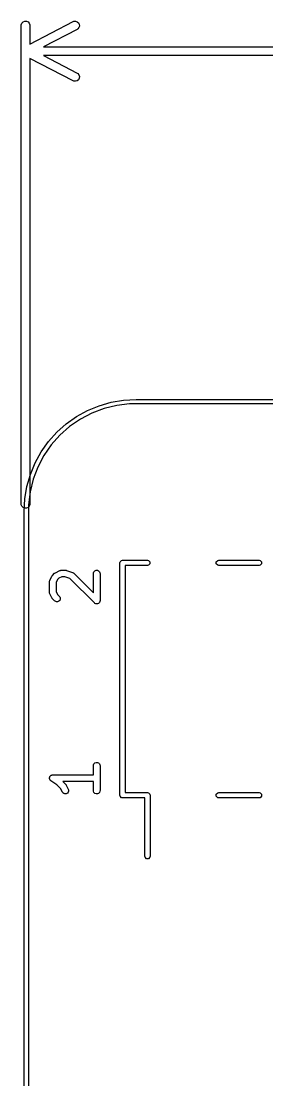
# Model space of a CAD drawing. Header units: inches. Extents: x 4.64 to 7.1, y -5.59 to -3.51.
# Drawn here: x 5.389 to 5.609, y -4.542 to -3.591 of the extents above; entities that cross this region are included whole.
import ezdxf

# ---------------------------------------------------------------- set-up
doc = ezdxf.new("R2010")
doc.units = ezdxf.units.IN
doc.header["$MEASUREMENT"] = 0
doc.layers.add('F.Silkscreen', color=41, linetype='CONTINUOUS', true_color=0xf2eda1)

msp = doc.modelspace()

# ---------------------------------------------------------------- linework, layer by layer
at = {"layer": 'F.Silkscreen', "linetype": 'CONTINUOUS'}
for p, q in [((5.38964, -3.59284), (5.39073, -3.59175)), ((5.39073, -3.59175), (5.39215, -3.59116)), ((5.39215, -3.59116), (5.39368, -3.59116)), ((5.39368, -3.59116), (5.3951, -3.59175)), ((5.3951, -3.59175), (5.39619, -3.59284)), ((5.39685, -3.61162), (5.43545, -3.59153)), ((5.43545, -3.59153), (5.43616, -3.59124)), ((5.43616, -3.59124), (5.43769, -3.59111)), ((5.43769, -3.59111), (5.43916, -3.59157)), ((5.43916, -3.59157), (5.44033, -3.59256)), ((5.44033, -3.59256), (5.44104, -3.59392)), ((5.38898, -3.59502), (5.38905, -3.59425)), ((5.38898, -4.02441), (5.38898, -3.59502)), ((5.38905, -3.59425), (5.38964, -3.59284)), ((5.39619, -3.59284), (5.39677, -3.59425)), ((5.39677, -3.59425), (5.39685, -3.59502)), ((5.39685, -3.59502), (5.39685, -3.61162)), ((5.43908, -3.59851), (5.409, -3.61417)), ((5.43973, -3.59809), (5.43908, -3.59851)), ((5.44072, -3.59692), (5.43973, -3.59809)), ((5.44118, -3.59545), (5.44072, -3.59692)), ((5.44104, -3.59392), (5.44118, -3.59545)), ((5.409, -3.61417), (6.74966, -3.61417)), ((5.43545, -3.64469), (5.39685, -3.6246)), ((5.39685, -3.6246), (5.39685, -4.02441)), ((6.74966, -3.62205), (5.409, -3.62205)), ((5.409, -3.62205), (5.43908, -3.63771)), ((5.43908, -3.63771), (5.43973, -3.63813)), ((5.43973, -3.63813), (5.44072, -3.6393)), ((5.44072, -3.6393), (5.44118, -3.64077)), ((5.43616, -3.64498), (5.43545, -3.64469)), ((5.43769, -3.64511), (5.43616, -3.64498)), ((5.43916, -3.64465), (5.43769, -3.64511)), ((5.44033, -3.64366), (5.43916, -3.64465)), ((5.44104, -3.6423), (5.44033, -3.64366)), ((5.44118, -3.64077), (5.44104, -3.6423)), ((5.45886, -3.9364), (5.46968, -3.93328)), ((5.46968, -3.93328), (5.48078, -3.9314)), ((5.48618, -3.9347), (5.4746, -3.93611)), ((5.48078, -3.9314), (5.49202, -3.93076)), ((5.49202, -3.9347), (5.48618, -3.9347)), ((5.49202, -3.93076), (6.55235, -3.93037)), ((5.49202, -3.93076), (5.49202, -3.93076)), ((6.55432, -3.93431), (5.49202, -3.9347)), ((5.49202, -3.9347), (5.49202, -3.9347)), ((5.49202, -3.9347), (5.49202, -3.9347)), ((5.4386, -3.94615), (5.44846, -3.94071)), ((5.45236, -3.94304), (5.44203, -3.94846)), ((5.44846, -3.94071), (5.45886, -3.9364)), ((5.46327, -3.9389), (5.45236, -3.94304)), ((5.4746, -3.93611), (5.46327, -3.9389)), ((5.42103, -3.96017), (5.42942, -3.95267)), ((5.42942, -3.95267), (5.4386, -3.94615)), ((5.44203, -3.94846), (5.43242, -3.95509)), ((5.41353, -3.96856), (5.42103, -3.96017)), ((5.42369, -3.96283), (5.41595, -3.97156)), ((5.43242, -3.95509), (5.42369, -3.96283)), ((5.40701, -3.97775), (5.41353, -3.96856)), ((5.41595, -3.97156), (5.40932, -3.98117)), ((5.40157, -3.9876), (5.40701, -3.97775)), ((5.40932, -3.98117), (5.4039, -3.9915)), ((5.39726, -3.998), (5.40157, -3.9876)), ((5.4039, -3.9915), (5.39976, -4.00241)), ((5.39414, -4.00882), (5.39726, -3.998)), ((5.39225, -4.01992), (5.39414, -4.00882)), ((5.39976, -4.00241), (5.39697, -4.01374)), ((5.39162, -4.03116), (5.39225, -4.01992)), ((5.39697, -4.01374), (5.39556, -4.02532)), ((5.38905, -4.02518), (5.38898, -4.02441)), ((5.38964, -4.0266), (5.38905, -4.02518)), ((5.39073, -4.02768), (5.38964, -4.0266)), ((5.39215, -4.02827), (5.39073, -4.02768)), ((5.39368, -4.02827), (5.39215, -4.02827)), ((5.3951, -4.02768), (5.39368, -4.02827)), ((5.39619, -4.0266), (5.3951, -4.02768)), ((5.39556, -4.02532), (5.39556, -4.03116)), ((5.39677, -4.02518), (5.39619, -4.0266)), ((5.39685, -4.02441), (5.39677, -4.02518)), ((5.39162, -5.42998), (5.39162, -4.03116)), ((5.39556, -4.03116), (5.39556, -5.42998)), ((5.47745, -4.07742), (5.47763, -4.07651)), ((5.47763, -4.07651), (5.47891, -4.07524)), ((5.47891, -4.07524), (5.47981, -4.07506)), ((5.47981, -4.07506), (5.50225, -4.07506)), ((5.50225, -4.07506), (5.50316, -4.07524)), ((5.50316, -4.07524), (5.50444, -4.07651)), ((5.50444, -4.07651), (5.50444, -4.07832)), ((5.56385, -4.07651), (5.56513, -4.07524)), ((5.56385, -4.07832), (5.56385, -4.07651)), ((5.56513, -4.07524), (5.56603, -4.07506)), ((5.56603, -4.07506), (5.60225, -4.07506)), ((5.60225, -4.07506), (5.60316, -4.07524)), ((5.60316, -4.07524), (5.60444, -4.07651)), ((5.60444, -4.07651), (5.60444, -4.07832)), ((5.4171, -4.08865), (5.41898, -4.08677)), ((5.41898, -4.08677), (5.4192, -4.08659)), ((5.4192, -4.08659), (5.41925, -4.08653)), ((5.41925, -4.08653), (5.41934, -4.08647)), ((5.41934, -4.08647), (5.41942, -4.0864)), ((5.41942, -4.0864), (5.4195, -4.08637)), ((5.4195, -4.08637), (5.41974, -4.08622)), ((5.41974, -4.08622), (5.42349, -4.08434)), ((5.42349, -4.08434), (5.42403, -4.08414)), ((5.42403, -4.08414), (5.42414, -4.08413)), ((5.42414, -4.08413), (5.42424, -4.08409)), ((5.42424, -4.08409), (5.42481, -4.08403)), ((5.42481, -4.08403), (5.42856, -4.08403)), ((5.42856, -4.08403), (5.42886, -4.08406)), ((5.42886, -4.08406), (5.42893, -4.08406)), ((5.42893, -4.08406), (5.42904, -4.08408)), ((5.42904, -4.08408), (5.42914, -4.08409)), ((5.42914, -4.08409), (5.42921, -4.08412)), ((5.42921, -4.08412), (5.4295, -4.08418)), ((5.4295, -4.08418), (5.43512, -4.08606)), ((5.43512, -4.08606), (5.43565, -4.08629)), ((5.43565, -4.08629), (5.43573, -4.08636)), ((5.43573, -4.08636), (5.43583, -4.0864)), ((5.43583, -4.0864), (5.43628, -4.08677)), ((5.43628, -4.08677), (5.45373, -4.10423)), ((5.45373, -4.08698), (5.45379, -4.08641)), ((5.45379, -4.08641), (5.45423, -4.08534)), ((5.45423, -4.08534), (5.45505, -4.08453)), ((5.45505, -4.08453), (5.45611, -4.08409)), ((5.45611, -4.08409), (5.45726, -4.08409)), ((5.45726, -4.08409), (5.45833, -4.08453)), ((5.45833, -4.08453), (5.45914, -4.08534)), ((5.45914, -4.08534), (5.45958, -4.08641)), ((5.45958, -4.08641), (5.45964, -4.08698)), ((5.47745, -4.28608), (5.47745, -4.07742)), ((5.50225, -4.07978), (5.48217, -4.07978)), ((5.48217, -4.07978), (5.48217, -4.28372)), ((5.50316, -4.0796), (5.50225, -4.07978)), ((5.50444, -4.07832), (5.50316, -4.0796)), ((5.56513, -4.0796), (5.56385, -4.07832)), ((5.56603, -4.07978), (5.56513, -4.0796)), ((5.60225, -4.07978), (5.56603, -4.07978)), ((5.60316, -4.0796), (5.60225, -4.07978)), ((5.60444, -4.07832), (5.60316, -4.0796)), ((5.41436, -4.09448), (5.41442, -4.09391)), ((5.41436, -4.10386), (5.41436, -4.09448)), ((5.41442, -4.09391), (5.41446, -4.09381)), ((5.41446, -4.09381), (5.41447, -4.0937)), ((5.41447, -4.0937), (5.41467, -4.09316)), ((5.41467, -4.09316), (5.41655, -4.08941)), ((5.41655, -4.08941), (5.41671, -4.08917)), ((5.41671, -4.08917), (5.41674, -4.08909)), ((5.41674, -4.08909), (5.4168, -4.08901)), ((5.4168, -4.08901), (5.41686, -4.08892)), ((5.41686, -4.08892), (5.41692, -4.08887)), ((5.41692, -4.08887), (5.4171, -4.08865)), ((5.42162, -4.09248), (5.42027, -4.09518)), ((5.42027, -4.09518), (5.42027, -4.10316)), ((5.42281, -4.09129), (5.42162, -4.09248)), ((5.42551, -4.08994), (5.42281, -4.09129)), ((5.42809, -4.08994), (5.42551, -4.08994)), ((5.43259, -4.09144), (5.42809, -4.08994)), ((5.4546, -4.11344), (5.43259, -4.09144)), ((5.45373, -4.10423), (5.45373, -4.08698)), ((5.45964, -4.08698), (5.45964, -4.11136)), ((5.41442, -4.10443), (5.41436, -4.10386)), ((5.41446, -4.10453), (5.41442, -4.10443)), ((5.41447, -4.10464), (5.41446, -4.10453)), ((5.41467, -4.10518), (5.41447, -4.10464)), ((5.41655, -4.10893), (5.41467, -4.10518)), ((5.42027, -4.10316), (5.42162, -4.10586)), ((5.41671, -4.10918), (5.41655, -4.10893)), ((5.41674, -4.10925), (5.41671, -4.10918)), ((5.4168, -4.10933), (5.41674, -4.10925)), ((5.41686, -4.10942), (5.4168, -4.10933)), ((5.41692, -4.10947), (5.41686, -4.10942)), ((5.4171, -4.1097), (5.41692, -4.10947)), ((5.41898, -4.11157), (5.4171, -4.1097)), ((5.41942, -4.11194), (5.41898, -4.11157)), ((5.42049, -4.11238), (5.41942, -4.11194)), ((5.42164, -4.11238), (5.42049, -4.11238)), ((5.42162, -4.10586), (5.42315, -4.10739)), ((5.42271, -4.11194), (5.42164, -4.11238)), ((5.42352, -4.11112), (5.42271, -4.11194)), ((5.42315, -4.10739), (5.42352, -4.10784)), ((5.42352, -4.10784), (5.42396, -4.10891)), ((5.42396, -4.11006), (5.42352, -4.11112)), ((5.42396, -4.10891), (5.42396, -4.11006)), ((5.45505, -4.11381), (5.4546, -4.11344)), ((5.4558, -4.11412), (5.45505, -4.11381)), ((5.45611, -4.11425), (5.4558, -4.11412)), ((5.45726, -4.11425), (5.45611, -4.11425)), ((5.45611, -4.11425), (5.45611, -4.11425)), ((5.45833, -4.11381), (5.45726, -4.11425)), ((5.45914, -4.113), (5.45833, -4.11381)), ((5.45945, -4.11224), (5.45914, -4.113)), ((5.45958, -4.11193), (5.45945, -4.11224)), ((5.45964, -4.11136), (5.45958, -4.11193)), ((5.45379, -4.25885), (5.45423, -4.25779)), ((5.45423, -4.25779), (5.45505, -4.25697)), ((5.45505, -4.25697), (5.45611, -4.25653)), ((5.45611, -4.25653), (5.45726, -4.25653)), ((5.45726, -4.25653), (5.45833, -4.25697)), ((5.45833, -4.25697), (5.45914, -4.25779)), ((5.45914, -4.25779), (5.45958, -4.25885)), ((5.45373, -4.25943), (5.45379, -4.25885)), ((5.45373, -4.26772), (5.45373, -4.25943)), ((5.45958, -4.25885), (5.45964, -4.25943)), ((5.45964, -4.25943), (5.45964, -4.28192)), ((5.41436, -4.27068), (5.41442, -4.27039)), ((5.41442, -4.27096), (5.41436, -4.27068)), ((5.41442, -4.2701), (5.41453, -4.26983)), ((5.41442, -4.27039), (5.41442, -4.2701)), ((5.41442, -4.27125), (5.41442, -4.27096)), ((5.41453, -4.27152), (5.41442, -4.27125)), ((5.41453, -4.26983), (5.41459, -4.26955)), ((5.41459, -4.27181), (5.41453, -4.27152)), ((5.41459, -4.26955), (5.41475, -4.2693)), ((5.41475, -4.27205), (5.41459, -4.27181)), ((5.41475, -4.2693), (5.41486, -4.26903)), ((5.41486, -4.27231), (5.41475, -4.27205)), ((5.41486, -4.26903), (5.41507, -4.26883)), ((5.41507, -4.27252), (5.41486, -4.27231)), ((5.41507, -4.26883), (5.41523, -4.26859)), ((5.41523, -4.27276), (5.41507, -4.27252)), ((5.41523, -4.26859), (5.41547, -4.26843)), ((5.41567, -4.27313), (5.41523, -4.27276)), ((5.41547, -4.26843), (5.41568, -4.26822)), ((5.41568, -4.27313), (5.41567, -4.27313)), ((5.41568, -4.26822), (5.41594, -4.26811)), ((5.42106, -4.27672), (5.41568, -4.27313)), ((5.41568, -4.27313), (5.41568, -4.27313)), ((5.41568, -4.27313), (5.41568, -4.27313)), ((5.41594, -4.26811), (5.41618, -4.26795)), ((5.41618, -4.26795), (5.41647, -4.26789)), ((5.41647, -4.26789), (5.41674, -4.26778)), ((5.41674, -4.26778), (5.41731, -4.26772)), ((5.41731, -4.26772), (5.41731, -4.26772)), ((5.41731, -4.26772), (5.41731, -4.26772)), ((5.41731, -4.26772), (5.41732, -4.26772)), ((5.41732, -4.26772), (5.45373, -4.26772)), ((5.42426, -4.27992), (5.42106, -4.27672)), ((5.45373, -4.27363), (5.42632, -4.27363)), ((5.42632, -4.27363), (5.42878, -4.27609)), ((5.42878, -4.27609), (5.42896, -4.27631)), ((5.42896, -4.27631), (5.42902, -4.27636)), ((5.42902, -4.27636), (5.42908, -4.27645)), ((5.42908, -4.27645), (5.42914, -4.27653)), ((5.42914, -4.27653), (5.42917, -4.2766)), ((5.42917, -4.2766), (5.42933, -4.27685)), ((5.42933, -4.27685), (5.43121, -4.2806)), ((5.45373, -4.28192), (5.45373, -4.27363)), ((5.42592, -4.28324), (5.42426, -4.27992)), ((5.42623, -4.28373), (5.42592, -4.28324)), ((5.4271, -4.28449), (5.42623, -4.28373)), ((5.42819, -4.28485), (5.4271, -4.28449)), ((5.42934, -4.28477), (5.42819, -4.28485)), ((5.43037, -4.28426), (5.42934, -4.28477)), ((5.43113, -4.28339), (5.43037, -4.28426)), ((5.43149, -4.28229), (5.43113, -4.28339)), ((5.43121, -4.2806), (5.43141, -4.28114)), ((5.43141, -4.28114), (5.43149, -4.28229)), ((5.45379, -4.2825), (5.45373, -4.28192)), ((5.45423, -4.28356), (5.45379, -4.2825)), ((5.45505, -4.28438), (5.45423, -4.28356)), ((5.45611, -4.28482), (5.45505, -4.28438)), ((5.45726, -4.28482), (5.45611, -4.28482)), ((5.45833, -4.28438), (5.45726, -4.28482)), ((5.45914, -4.28356), (5.45833, -4.28438)), ((5.45958, -4.2825), (5.45914, -4.28356)), ((5.45964, -4.28192), (5.45958, -4.2825)), ((5.47763, -4.28698), (5.47745, -4.28608)), ((5.48217, -4.28372), (5.50225, -4.28372)), ((5.50225, -4.28372), (5.50316, -4.2839)), ((5.50316, -4.2839), (5.50444, -4.28518)), ((5.50444, -4.28518), (5.50462, -4.28608)), ((5.50462, -4.28608), (5.50462, -4.3408)), ((5.56385, -4.28518), (5.56513, -4.2839)), ((5.56385, -4.28698), (5.56385, -4.28518)), ((5.56513, -4.2839), (5.56603, -4.28372)), ((5.56603, -4.28372), (5.60225, -4.28372)), ((5.60225, -4.28372), (5.60316, -4.2839)), ((5.60316, -4.2839), (5.60444, -4.28518)), ((5.60444, -4.28518), (5.60444, -4.28698)), ((5.47891, -4.28826), (5.47763, -4.28698)), ((5.47981, -4.28844), (5.47891, -4.28826)), ((5.49989, -4.28844), (5.47981, -4.28844)), ((5.49989, -4.3408), (5.49989, -4.28844)), ((5.56513, -4.28826), (5.56385, -4.28698)), ((5.56603, -4.28844), (5.56513, -4.28826)), ((5.60225, -4.28844), (5.56603, -4.28844)), ((5.60316, -4.28826), (5.60225, -4.28844)), ((5.60444, -4.28698), (5.60316, -4.28826)), ((5.50007, -4.34171), (5.49989, -4.3408)), ((5.50135, -4.34299), (5.50007, -4.34171)), ((5.50316, -4.34299), (5.50135, -4.34299)), ((5.50444, -4.34171), (5.50316, -4.34299)), ((5.50462, -4.3408), (5.50444, -4.34171))]:
    msp.add_line(p, q, dxfattribs=at)

doc.saveas('drawing.dxf')
